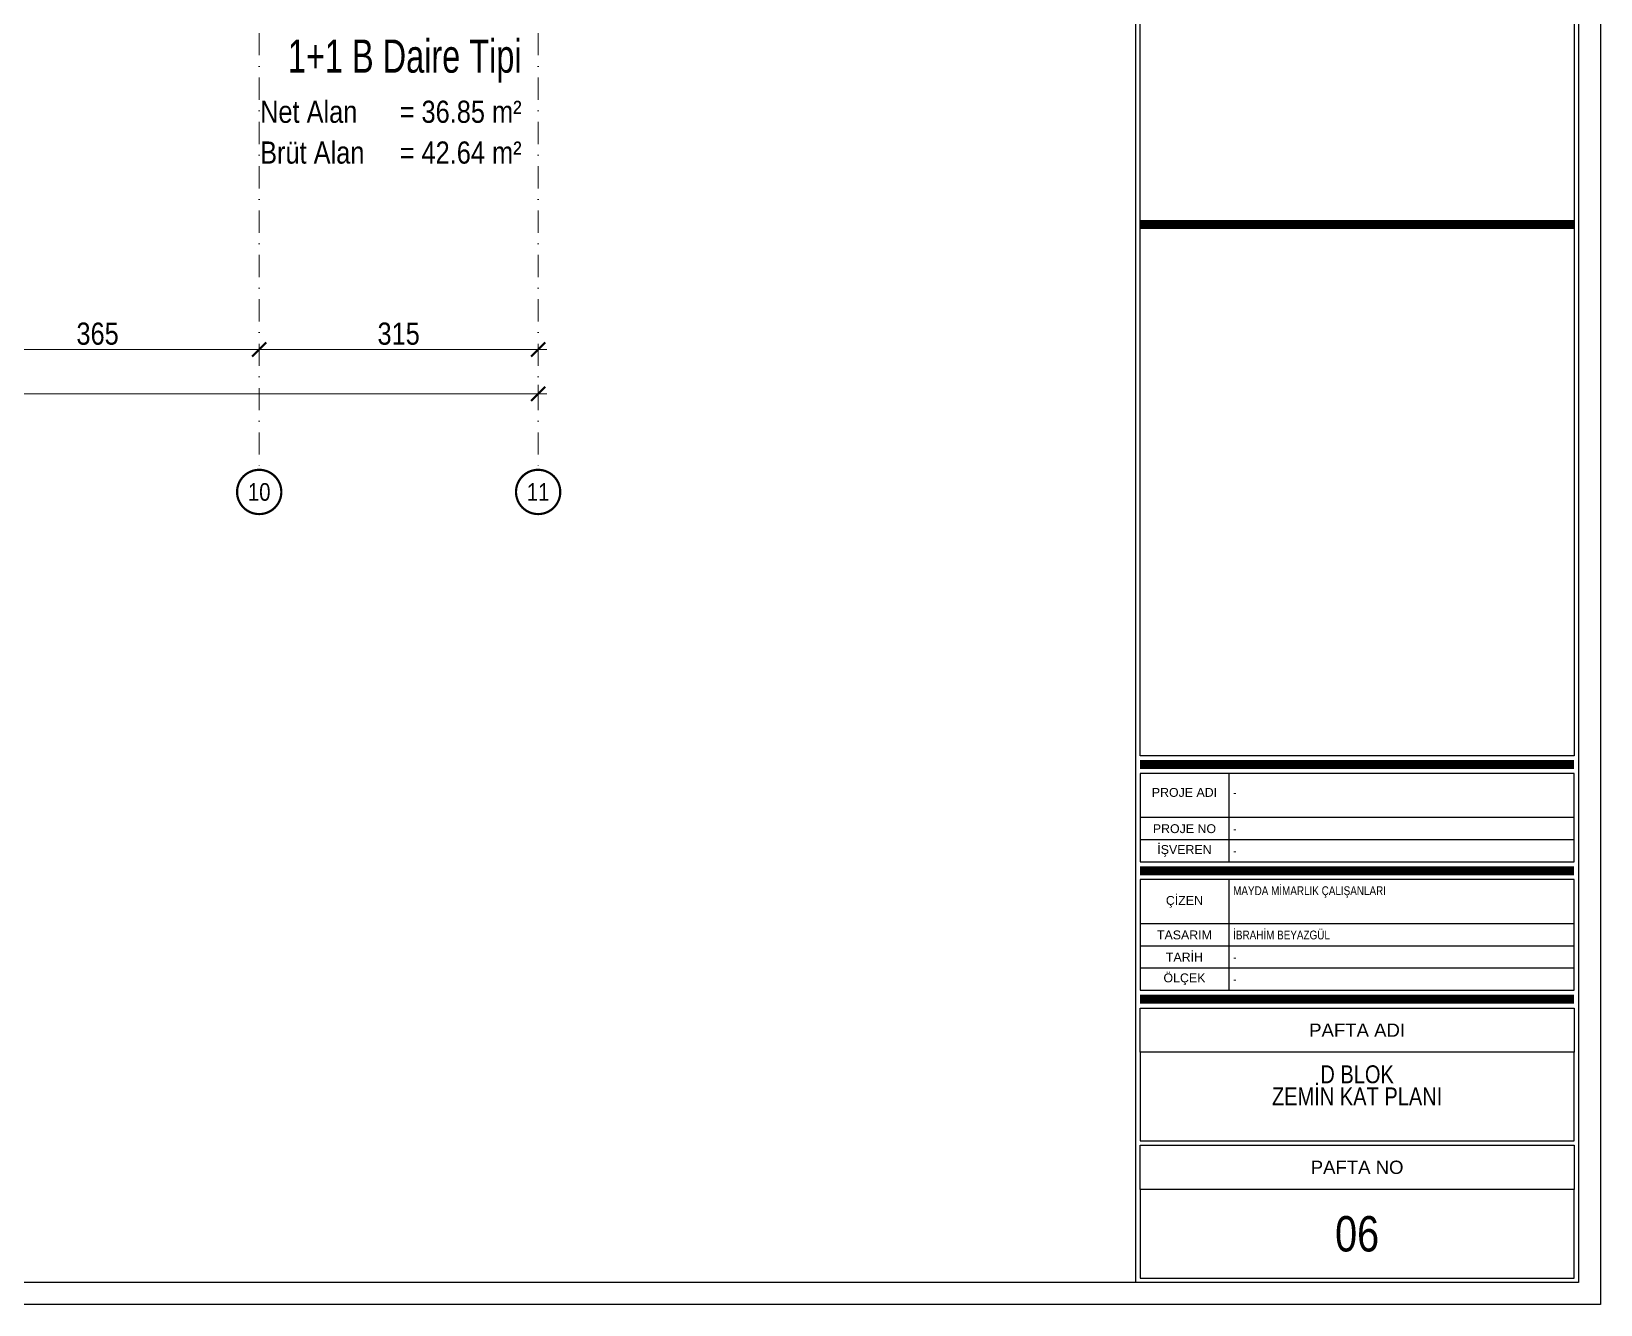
# Model space of a CAD drawing. Header units: centimetres. Extents: x 6300 to 11550, y 0 to 5300.
# Drawn here: x 9778 to 11550, y 0 to 1438 of the extents above; entities that cross this region are included whole.
import ezdxf
from ezdxf.enums import TextEntityAlignment as Align
from ezdxf.xclip import XClip

# ---------------------------------------------------------------- set-up
doc = ezdxf.new("R2010")
doc.units = ezdxf.units.CM
doc.header["$LTSCALE"] = 100
doc.header["$XCLIPFRAME"] = 0
doc.linetypes.add('D BLOK_AKS_NK$0$DASHDOT2', pattern=[0.5, 0.25, -0.125, 0, -0.125])
for name, color, linetype, lineweight in [('D BLOK_AKS_NK$0$MYD - AKS', 8, 'D BLOK_AKS_NK$0$DASHDOT2', 15), ('D BLOK_AKS_NK$0$MYD - AKS-NO', 7, 'Continuous', 20), ('D BLOK_AKS_NK$0$MYD - DIM-DIS', 2, 'Continuous', 20), ('MYD - LEJAND', 7, 'Continuous', 30), ('MYD - TEXT-LEJAND', 252, 'Continuous', 25), ('xref_1+1_B_TEXT$0$MYD - TEXT', 7, 'Continuous', 20)]:
    doc.layers.add(name, color=color, linetype=linetype, lineweight=lineweight)
for name, color, linetype, plot in [('D BLOK_AKS_NK$0$MYD - NO-PLOT', 60, 'Continuous', False), ('D BLOK_KESİT ÇİZGİSİ$0$MYD - NO-PLOT', 60, 'Continuous', False), ('D BLOK_MERDİVEN_NK$0$MYD - NO-PLOT', 60, 'Continuous', False), ('D BLOK_STA_NK$0$MYD - NO-PLOT', 60, 'Continuous', False), ('D BLOK_ZK$0$MYD - NO-PLOT', 60, 'Continuous', False)]:
    doc.layers.add(name, color=color, linetype=linetype, plot=plot)
doc.styles.add('ARIEL TUR', font='arial.ttf', dxfattribs={"height": 20})
doc.styles.add('D BLOK_AKS_NK$0$MYD_2.50mm', font='ARIALN.TTF', dxfattribs={"height": 25})
doc.styles.add('D BLOK_AKS_NK$0$MYD_4.00mm', font='ARIALN.TTF', dxfattribs={"height": 40})
doc.styles.add('ROMANS', font='SIM.SHX', dxfattribs={"width": 0.8})
doc.styles.get("Standard").update_dxf_attribs({"font": 'arial.ttf'})
doc.styles.add('xref_1+1_B_TEXT$0$AUDIT_D_060603090556-2', font='ARIALN.TTF')
doc.dimstyles.new('D BLOK_AKS_NK$0$MYD_DIM100', dxfattribs={"dimscale": 0, "dimtxt": 25, "dimasz": 16, "dimexe": 10, "dimexo": 0, "dimgap": 5, "dimtad": 1, "dimdec": 1, "dimrnd": 0.5, "dimzin": 12, "dimdsep": 46, "dimtxsty": 'D BLOK_AKS_NK$0$MYD_2.50mm', "dimblk": 'D BLOK_AKS_NK$0$_ARCHTICK', "dimcen": 0.09, "dimdle": 10, "dimclrd": 256, "dimclre": 256, "dimclrt": 256, "dimadec": 0, "dimazin": 0, "dimtfac": 1, "dimtdec": 1, "dimtix": 1, "dimtofl": 0, "dimtmove": 2, "dimatfit": 1, "dimldrblk": 'D BLOK_AKS_NK$0$_ARCHTICK', "dimfxl": 60, "dimfxlon": 1, "dimtolj": 1, "dimtzin": 0, "dimlwd": -1, "dimlwe": -1, "dimarcsym": 0})

# ---------------------------------------------------------------- blocks, each defined once
blk = doc.blocks.new('*U62')
for points in [[(10440, 1240), (9460, 1240), (9460, 9550), (10440, 9550)], [(9460, 570), (9460, 670), (10440, 670), (10440, 570)], [(9460, 370), (10440, 370), (10440, 570), (9460, 570)], [(9460, 260), (9460, 360), (10440, 360), (10440, 260)], [(9460, 60), (10440, 60), (10440, 260), (9460, 260)]]:
    blk.add_lwpolyline(points, close=True)
at = {"layer": 'MYD - LEJAND'}
for p, q in [((9660, 1200), (9660, 1000)), ((10440, 1100), (9460, 1100)), ((10440, 1050), (9460, 1050)), ((9660, 960), (9660, 710)), ((10440, 860), (9460, 860)), ((10440, 810), (9460, 810)), ((10440, 760), (9460, 760))]:
    blk.add_line(p, q, dxfattribs=at)
for points in [[(0, 0), (0, 10600), (10500, 10600), (10500, 0)], [(50, 50), (50, 10550), (10450, 10550), (10450, 50)], [(10450, 50), (9450, 50), (9450, 10550), (10450, 10550)], [(10440, 1000), (10440, 1200), (9460, 1200), (9460, 1000)], [(10440, 710), (10440, 960), (9460, 960), (9460, 710)]]:
    blk.add_lwpolyline(points, close=True, dxfattribs=at)
at = {"layer": 'MYD - LEJAND', "const_width": 20}
for points in [[(9460, 2440), (10440, 2440)], [(9460, 1220), (10440, 1220)], [(9460, 980), (10440, 980)], [(9460, 690), (10440, 690)]]:
    blk.add_lwpolyline(points, dxfattribs=at)
at = {"layer": 'MYD - TEXT-LEJAND', "color": 2, "attachment_point": 5, "style": 'ROMANS'}
for s, insert, char_height, width in [('{\\fArial|b0|i0|c162|p34;\\W1;PROJE ADI}', (9560, 1156.9), 20, 200), ('{\\fArial|b0|i0|c162|p34;\\W1;PROJE NO}', (9560, 1075), 20, 200), ('{\\fArial|b0|i0|c162|p34;\\W1;İŞVEREN}', (9560, 1025), 20, 200), ('{\\fArial|b0|i0|c162|p34;\\W1;ÇİZE\\fArial|b0|i0|c0|p34;N}', (9560, 910), 20, 200), ('{\\fArial|b0|i0|c162|p34;\\W1;TASARIM}', (9560, 835), 20, 200), ('{\\fArial|b0|i0|c162|p34;\\W1;TARİH}', (9560, 785), 20, 200), ('{\\fArial|b0|i0|c162|p34;\\W1;ÖLÇEK}', (9560, 735), 20, 200), ('{\\fArial|b0|i0|c162|p34;\\W1;PAFTA ADI}', (9950, 620), 30, 980), ('{\\fArial|b0|i0|c162|p34;\\W1;PAFTA NO}', (9950, 310), 30, 980)]:
    blk.add_mtext(s, dxfattribs=dict(at, insert=insert, char_height=char_height, width=width))
at = {"layer": 'MYD - TEXT-LEJAND', "color": 7, "style": 'ARIEL TUR', "width": 0.8}
for tag, height, p in [('SEMA_ADI', 30, (9470, 2400)), ('PROJE_ADI', 20, (9670, 1156.9)), ('PROJE_NO', 20, (9670, 1075)), ('ISVEREN', 20, (9670, 1025)), ('CIZEN-1', 20, (9670, 935)), ('CIZEN-2', 20, (9670, 885)), ('KONTROL', 20, (9670, 835)), ('TARIH', 20, (9670, 785)), ('ÖLÇEK', 20, (9670, 735))]:
    blk.add_attdef(tag, text='', height=height, dxfattribs=at).set_placement(p, align=Align.MIDDLE_LEFT)
at = {"layer": 'MYD - TEXT-LEJAND', "color": 5, "ltscale": 0.1, "width": 0.8}
for tag, p in [('PAFTAADI1', (9950, 520.3)), ('PAFTAADI2', (9950, 470.3))]:
    blk.add_attdef(tag, text='', height=40.5, dxfattribs=at).set_placement(p, align=Align.MIDDLE_CENTER)
at = {"layer": 'MYD - TEXT-LEJAND', "color": 7, "style": 'ARIEL TUR', "width": 0.8}
blk.add_attdef('PAFTANO', text='', height=80, dxfattribs=at).set_placement((9950, 160), align=Align.MIDDLE_CENTER)
blk = doc.blocks.new('*U135')
at = {"layer": 'D BLOK_ZK$0$MYD - NO-PLOT'}
for points in [[(0, 0), (0, 8900), (10500, 8900), (10500, 0)], [(50, 50), (50, 8850), (10450, 8850), (10450, 50)], [(10450, 50), (9450, 50), (9450, 8850), (10450, 8850)]]:
    blk.add_lwpolyline(points, close=True, dxfattribs=at)
blk = doc.blocks.new('xref_1+1_B_TEXT')
at = {"layer": 'xref_1+1_B_TEXT$0$MYD - TEXT', "color": 2, "insert": (3738.6, 233.1), "char_height": 50, "width": 651.955, "attachment_point": 3, "line_spacing_factor": 1.105468, "style": 'xref_1+1_B_TEXT$0$AUDIT_D_060603090556-2'}
blk.add_mtext('{\\fArial|b0|i0|c162|p34;\\H0.75x;\\W0.7;1+1 B Daire Tipi}\\P{\\H0.5x;\\C1;Net Alan      = 36.85 m² \\PBrüt Alan     = 42.64 m² }', dxfattribs=at)
blk = doc.blocks.new('D BLOK_MERDİVEN_NK')
at = {"layer": 'D BLOK_MERDİVEN_NK$0$MYD - NO-PLOT'}
blk.add_lwpolyline([(4725, 25), (25, 25), (25, 4425), (4725, 4425)], close=True, dxfattribs=at)
blk = doc.blocks.new('D BLOK_STA_NK')
at = {"layer": 'D BLOK_STA_NK$0$MYD - NO-PLOT'}
blk.add_lwpolyline([(25, 4425), (4725, 4425), (4725, 25), (25, 25)], close=True, dxfattribs=at)
blk = doc.blocks.new('D BLOK_AKS_NK$0$_ARCHTICK')
at = {"color": 0, "linetype": 'ByBlock', "const_width": 0.15}
blk.add_lwpolyline([(-0.5, -0.5), (0.5, 0.5)], dxfattribs=at)
blk = doc.blocks.new('*D531')
at = {"layer": 'D BLOK_AKS_NK$0$MYD - DIM-DIS', "transparency": 16777216}
for p, q in [((720.1, 1028.7), (4060.1, 1028.7)), ((730.1, 1028.7), (730.1, 1038.7)), ((4050.1, 1028.7), (4050.1, 1038.7))]:
    blk.add_line(p, q, dxfattribs=at)
at = {"layer": 'Defpoints', "color": 0, "transparency": 16777216}
for p in [(730.1, 1028.7), (4050.1, 1028.7), (4050.1, 1028.7)]:
    blk.add_point(p, dxfattribs=at)
at = {"layer": 'D BLOK_AKS_NK$0$MYD - DIM-DIS', "transparency": 16777216, "xscale": 16, "yscale": 16, "zscale": 16, "rotation": 180}
blk.add_blockref('D BLOK_AKS_NK$0$_ARCHTICK', (730.1, 1028.7), dxfattribs=at)
at = {"layer": 'D BLOK_AKS_NK$0$MYD - DIM-DIS', "transparency": 16777216, "xscale": 16, "yscale": 16, "zscale": 16}
blk.add_blockref('D BLOK_AKS_NK$0$_ARCHTICK', (4050.1, 1028.7), dxfattribs=at)
at = {"layer": 'D BLOK_AKS_NK$0$MYD - DIM-DIS', "transparency": 16777216, "insert": (2390.1, 1046.5), "char_height": 25, "attachment_point": 5, "style": 'D BLOK_AKS_NK$0$MYD_2.50mm'}
blk.add_mtext('\\A1;3320', dxfattribs=at)
blk = doc.blocks.new('D BLOK_AKS_NK$0$TAG_AKS')
at = {"layer": 'D BLOK_AKS_NK$0$MYD - AKS-NO', "const_width": 5}
blk.add_lwpolyline([(0, 100, -1), (0, 0, -1)], format="xyb", close=True, dxfattribs=at)
at = {"layer": 'D BLOK_AKS_NK$0$MYD - AKS-NO', "color": 3, "style": 'D BLOK_AKS_NK$0$MYD_4.00mm'}
blk.add_attdef('AKS', text='', height=40, dxfattribs=at).set_placement((0, 50), align=Align.MIDDLE_CENTER)
blk = doc.blocks.new('*D556')
at = {"layer": 'D BLOK_AKS_NK$0$MYD - DIM-DIS', "transparency": 16777216}
for p, q in [((3360.1, 1078.7), (3745.1, 1078.7)), ((3370.1, 1078.7), (3370.1, 1068.7)), ((3735.1, 1078.7), (3735.1, 1068.7))]:
    blk.add_line(p, q, dxfattribs=at)
at = {"layer": 'Defpoints', "color": 0, "transparency": 16777216}
for p in [(3370.1, 1078.7), (3735.1, 1078.7), (3735.1, 1078.7)]:
    blk.add_point(p, dxfattribs=at)
at = {"layer": 'D BLOK_AKS_NK$0$MYD - DIM-DIS', "transparency": 16777216, "xscale": 16, "yscale": 16, "zscale": 16, "rotation": 180}
blk.add_blockref('D BLOK_AKS_NK$0$_ARCHTICK', (3370.1, 1078.7), dxfattribs=at)
at = {"layer": 'D BLOK_AKS_NK$0$MYD - DIM-DIS', "transparency": 16777216, "xscale": 16, "yscale": 16, "zscale": 16}
blk.add_blockref('D BLOK_AKS_NK$0$_ARCHTICK', (3735.1, 1078.7), dxfattribs=at)
at = {"layer": 'D BLOK_AKS_NK$0$MYD - DIM-DIS', "transparency": 16777216, "insert": (3552.6, 1096.5), "char_height": 25, "attachment_point": 5, "style": 'D BLOK_AKS_NK$0$MYD_2.50mm'}
blk.add_mtext('\\A1;365', dxfattribs=at)
blk = doc.blocks.new('*D557')
at = {"layer": 'D BLOK_AKS_NK$0$MYD - DIM-DIS', "transparency": 16777216}
for p, q in [((3725.1, 1078.7), (4060.1, 1078.7)), ((3735.1, 1078.7), (3735.1, 1068.7)), ((4050.1, 1078.7), (4050.1, 1068.7))]:
    blk.add_line(p, q, dxfattribs=at)
at = {"layer": 'Defpoints', "color": 0, "transparency": 16777216}
for p in [(3735.1, 1078.7), (4050.1, 1078.7), (4050.1, 1078.7)]:
    blk.add_point(p, dxfattribs=at)
at = {"layer": 'D BLOK_AKS_NK$0$MYD - DIM-DIS', "transparency": 16777216, "xscale": 16, "yscale": 16, "zscale": 16, "rotation": 180}
blk.add_blockref('D BLOK_AKS_NK$0$_ARCHTICK', (3735.1, 1078.7), dxfattribs=at)
at = {"layer": 'D BLOK_AKS_NK$0$MYD - DIM-DIS', "transparency": 16777216, "xscale": 16, "yscale": 16, "zscale": 16}
blk.add_blockref('D BLOK_AKS_NK$0$_ARCHTICK', (4050.1, 1078.7), dxfattribs=at)
at = {"layer": 'D BLOK_AKS_NK$0$MYD - DIM-DIS', "transparency": 16777216, "insert": (3892.6, 1096.5), "char_height": 25, "attachment_point": 5, "style": 'D BLOK_AKS_NK$0$MYD_2.50mm'}
blk.add_mtext('\\A1;315', dxfattribs=at)
blk = doc.blocks.new('*U563')
at = {"layer": 'D BLOK_KESİT ÇİZGİSİ$0$MYD - NO-PLOT'}
for points in [[(0, 0), (0, 8900), (10500, 8900), (10500, 0)], [(50, 50), (50, 8850), (10450, 8850), (10450, 50)], [(10450, 50), (9450, 50), (9450, 8850), (10450, 8850)]]:
    blk.add_lwpolyline(points, close=True, dxfattribs=at)
blk = doc.blocks.new('D BLOK_KESİT ÇİZGİSİ')
at = {"layer": 'D BLOK_KESİT ÇİZGİSİ$0$MYD - NO-PLOT', "xscale": 0.5, "yscale": 0.5, "zscale": 0.5}
blk.add_blockref('*U563', (0, 0), dxfattribs=at)
blk = doc.blocks.new('D BLOK_AKS_NK')
at = {"layer": 'D BLOK_AKS_NK$0$MYD - AKS'}
for points in [[(3735.11, 3540.24), (3735.11, 942.88)], [(4050.11, 3540.24), (4050.11, 942.88)]]:
    blk.add_lwpolyline(points, dxfattribs=at)
at = {"layer": 'D BLOK_AKS_NK$0$MYD - NO-PLOT'}
blk.add_lwpolyline([(25, 4425), (4725, 4425), (4725, 25), (25, 25)], close=True, dxfattribs=at)
ref = blk.add_blockref('D BLOK_AKS_NK$0$TAG_AKS', (3735.11, 892.88), dxfattribs=dict(xscale=0.5, yscale=0.5, zscale=0.5))
ref.add_attrib('AKS', '10', dxfattribs={"layer": 'D BLOK_AKS_NK$0$MYD - AKS-NO', "color": 3, "linetype": 'ByBlock', "height": 20, "style": 'D BLOK_AKS_NK$0$MYD_4.00mm'}).set_placement((3735.11, 917.88), align=Align.MIDDLE_CENTER)
ref = blk.add_blockref('D BLOK_AKS_NK$0$TAG_AKS', (4050.11, 892.88), dxfattribs=dict(xscale=0.5, yscale=0.5, zscale=0.5))
ref.add_attrib('AKS', '11', dxfattribs={"layer": 'D BLOK_AKS_NK$0$MYD - AKS-NO', "color": 3, "linetype": 'ByBlock', "height": 20, "style": 'D BLOK_AKS_NK$0$MYD_4.00mm'}).set_placement((4050.11, 917.88), align=Align.MIDDLE_CENTER)
at = {"layer": 'D BLOK_AKS_NK$0$MYD - DIM-DIS'}
for base, p1, p2, picture, middle in [((3735.11, 1078.74), (3370.11, 1078.74), (3735.11, 1078.74), '*D556', (3552.61, 1096.51)), ((4050.11, 1078.74), (3735.11, 1078.74), (4050.11, 1078.74), '*D557', (3892.61, 1096.51)), ((4050.11, 1028.74), (730.11, 1028.74), (4050.11, 1028.74), '*D531', (2390.11, 1046.51))]:
    dim = blk.add_linear_dim(base=base, p1=p1, p2=p2, dimstyle='D BLOK_AKS_NK$0$MYD_DIM100', override={"dimscale": 1}, dxfattribs=at)
    dim.commit()
    dim.dimension.update_dxf_attribs({"geometry": picture, "text_midpoint": middle})
blk = doc.blocks.new('D BLOK_ZK')
for name in ['D BLOK_KESİT ÇİZGİSİ', 'D BLOK_AKS_NK']:
    blk.add_blockref(name, (0, 0))
at = {"layer": 'D BLOK_ZK$0$MYD - NO-PLOT', "xscale": 0.5, "yscale": 0.5, "zscale": 0.5}
blk.add_blockref('*U135', (0, 0), dxfattribs=at)
blk.add_blockref('D BLOK_MERDİVEN_NK', (0, 0))
blk.add_blockref('D BLOK_STA_NK', (0, 0))
ref = blk.add_blockref('xref_1+1_B_TEXT', (292.83, 1195.81))
XClip(ref).set_block_clipping_path([(134.2933191095, 16.1469460235), (3890.7886473708, 1929.6499255284)])

msp = doc.modelspace()

# ---------------------------------------------------------------- block references
ref = msp.add_blockref('D BLOK_ZK', (6300, 0))
XClip(ref).set_block_clipping_path([(24.9999999999, 25.0000000598), (4724.9999999999, 4424.0000000001)])

# ---------------------------------------------------------------- next in the draw order: block references
at = {"layer": 'MYD - LEJAND', "xscale": 0.4999999999999999, "yscale": 0.4999999999999999, "zscale": 0.4999999999999999}
msp.add_blockref('*U62', (6300, 0), dxfattribs=at).add_auto_attribs({'PROJE_ADI': '-', 'PROJE_NO': '-', 'ISVEREN': '-', 'CIZEN-1': 'MAYDA MİMARLIK ÇALIŞANLARI', 'KONTROL': 'İBRAHİM BEYAZGÜL', 'TARIH': '-', 'ÖLÇEK': '-', 'PAFTAADI1': 'D BLOK', 'PAFTAADI2': 'ZEMİN KAT PLANI', 'PAFTANO': '06'})

doc.saveas('drawing.dxf')
